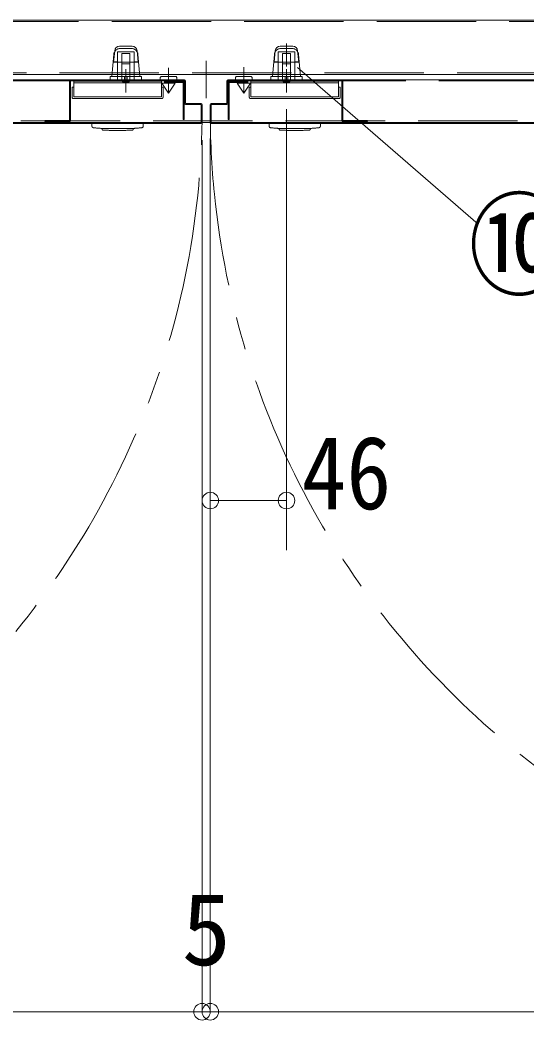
# Model space of a CAD drawing. Units: millimetres at full size, sheet at 1:20. Extents: x -4072 to 3728, y -3418 to 2032.
# Drawn here: x -3218 to -2911, y -2656 to -2052 of the extents above; entities that cross this region are included whole.
import ezdxf
from ezdxf.enums import TextEntityAlignment as Align

# ---------------------------------------------------------------- set-up
doc = ezdxf.new("R2010")
doc.units = ezdxf.units.MM
doc.header["$LTSCALE"] = 20
doc.header["$PDMODE"] = 32
doc.header["$PDSIZE"] = 10
for name, pattern in [('CHAIN1', [8, 5, -1, 1, -1]), ('DASHED1', [1.8, 1.2, -0.6]), ('DASHED3', [4, 3, -1]), ('DOUBLE_CHAIN1', [8.8, 5, -1, 0.6, -0.6, 0.6, -1])]:
    doc.linetypes.add(name, pattern=pattern)
for name, color, linetype, lineweight in [('0-0', 7, 'Continuous', 9), ('0-1', 7, 'Continuous', 9), ('0-2', 6, 'Continuous', 9), ('0-3', 7, 'Continuous', 9), ('0-4', 7, 'DOUBLE_CHAIN1', 9), ('0-5', 7, 'Continuous', 9), ('0-7', 134, 'DASHED3', 9), ('0-E', 4, 'CHAIN1', 9)]:
    doc.layers.add(name, color=color, linetype=linetype, lineweight=lineweight)
doc.styles.add('ＭＳ ゴシック', font='')
doc.styles.get('ＭＳ ゴシック').set_extended_font_data('MS Gothic')

msp = doc.modelspace()

# ---------------------------------------------------------------- linework, layer by layer
at = {"layer": '0-0'}
for p, q in [((-3107.69, -2651.45), (-3107.69, -2600.83)), ((-3102.69, -2651.45), (-3102.69, -2600.83)), ((-3612.69, -2651.45), (-3107.69, -2651.45)), ((-3107.69, -2651.45), (-3102.69, -2651.45)), ((-3102.69, -2651.45), (-2597.69, -2651.45))]:
    msp.add_line(p, q, dxfattribs=at)
for p in [(-3102.69, -2342.65), (-3056.69, -2342.65), (-3107.69, -2651.45), (-3102.69, -2651.45)]:
    msp.add_point(p, dxfattribs=at)
at = {"layer": '0-1', "color": 2, "linetype": 'CHAIN1'}
msp.add_line((-3056.69, -2066.51), (-3056.69, -2080.51), dxfattribs=at)
at = {"layer": '0-1', "linetype": 'CHAIN1'}
for p, q in [((-3153.69, -2082.14), (-3153.69, -2096.14)), ((-3056.69, -2082.14), (-3056.69, -2096.14))]:
    msp.add_line(p, q, dxfattribs=at)
at = {"layer": '0-2', "color": 7, "linetype": 'DASHED1'}
for p, q in [((-3105.19, -2077.08), (-3105.19, -2099.48)), ((-3127.89, -2096.54), (-3127.89, -2081.18)), ((-3082.49, -2096.54), (-3082.49, -2080.77))]:
    msp.add_line(p, q, dxfattribs=at)
at = {"layer": '0-2'}
for p, q in [((-3050.11, -2081.01), (-2940.92, -2175.77)), ((-3056.69, -2106.14), (-3056.69, -2372.65)), ((-3107.69, -2124.84), (-3107.69, -2651.45)), ((-3107.69, -2124.84), (-3107.69, -2651.45)), ((-3102.69, -2123.94), (-3102.69, -2372.65)), ((-3102.69, -2124.84), (-3102.69, -2651.45)), ((-3102.69, -2124.84), (-3102.69, -2651.45)), ((-3102.69, -2342.65), (-3056.69, -2342.65))]:
    msp.add_line(p, q, dxfattribs=at)
at = {"layer": '0-2', "color": 7, "linetype": 'DOUBLE_CHAIN1'}
for p, q in [((-3132.39, -2086.54), (-3123.39, -2086.54)), ((-3087.49, -2088.54), (-3077.49, -2088.54)), ((-3086.99, -2086.54), (-3077.99, -2086.54))]:
    msp.add_line(p, q, dxfattribs=at)
for points in [[(-3087.49, -2088.54), (-3087.49, -2087.04), (-3086.99, -2086.54)], [(-3077.49, -2088.54), (-3077.49, -2087.04), (-3077.99, -2086.54)]]:
    msp.add_lwpolyline(points, dxfattribs=at)
at = {"layer": '0-3'}
for p, q in [((-3428.19, -2052.34), (-2782.19, -2052.34)), ((-3161.19, -2077.84), (-3160.43, -2070.91)), ((-3157.44, -2068.17), (-3149.95, -2068.17)), ((-3052.95, -2068.17), (-3060.44, -2068.17)), ((-3049.19, -2077.84), (-3049.96, -2070.91)), ((-2592.69, -2085.34), (-3617.69, -2085.34)), ((-3545.69, -2088.54), (-3118.29, -2088.54)), ((-3118.29, -2102.84), (-3118.29, -2088.54)), ((-3117.69, -2102.84), (-3117.69, -2089.14)), ((-3092.69, -2102.84), (-3092.69, -2089.14)), ((-3092.09, -2102.84), (-3092.09, -2088.54)), ((-2664.69, -2088.54), (-3092.09, -2088.54)), ((-3108.29, -2102.84), (-3117.69, -2102.84)), ((-3107.69, -2114.24), (-3107.69, -2103.44)), ((-3102.69, -2114.24), (-3102.69, -2103.44)), ((-3102.09, -2102.84), (-3092.69, -2102.84)), ((-2593.19, -2114.34), (-3617.19, -2114.34)), ((-3612.09, -2114.84), (-3108.29, -2114.84)), ((-2598.29, -2114.84), (-3102.09, -2114.84))]:
    msp.add_line(p, q, dxfattribs=at)
at = {"layer": '0-3', "linetype": 'DASHED3'}
for p, q in [((-3545.69, -2089.14), (-3118.29, -2089.14)), ((-3187.69, -2113.14), (-3187.69, -2089.14)), ((-3187.09, -2088.54), (-3130.29, -2088.54)), ((-3187.09, -2113.14), (-3187.09, -2089.14)), ((-3187.09, -2089.14), (-3130.29, -2089.14)), ((-3185.19, -2098.84), (-3185.19, -2089.34)), ((-3185.19, -2089.34), (-3132.19, -2089.34)), ((-3151.69, -2089.74), (-3155.69, -2089.74)), ((-3151.89, -2088.54), (-3151.89, -2089.14)), ((-3135.49, -2088.54), (-3135.49, -2089.34)), ((-3132.19, -2098.84), (-3132.19, -2089.34)), ((-3130.29, -2089.14), (-3130.29, -2089.54)), ((-3129.69, -2089.14), (-3129.69, -2089.54)), ((-3129.69, -2089.54), (-3119.09, -2089.54)), ((-3129.69, -2090.14), (-3119.09, -2090.14)), ((-3128.69, -2088.54), (-3128.69, -2089.14)), ((-3119.09, -2090.14), (-3119.09, -2112.54)), ((-3118.49, -2090.14), (-3118.49, -2112.54)), ((-2664.69, -2089.14), (-3092.09, -2089.14)), ((-3091.89, -2090.14), (-3091.89, -2112.54)), ((-3080.69, -2089.54), (-3091.29, -2089.54)), ((-3091.29, -2090.14), (-3091.29, -2112.54)), ((-3080.69, -2090.14), (-3091.29, -2090.14)), ((-3081.69, -2088.54), (-3081.69, -2089.14)), ((-3080.69, -2089.14), (-3080.69, -2089.54)), ((-3023.29, -2088.54), (-3080.09, -2088.54)), ((-3023.29, -2089.14), (-3080.09, -2089.14)), ((-3080.09, -2089.14), (-3080.09, -2089.54)), ((-3025.19, -2089.34), (-3078.19, -2089.34)), ((-3078.19, -2098.84), (-3078.19, -2089.34)), ((-3074.89, -2088.54), (-3074.89, -2089.34)), ((-3058.69, -2089.74), (-3054.69, -2089.74)), ((-3058.49, -2088.54), (-3058.49, -2089.14)), ((-3025.19, -2098.84), (-3025.19, -2089.34)), ((-3023.29, -2113.14), (-3023.29, -2089.14)), ((-3022.69, -2113.14), (-3022.69, -2089.14)), ((-3186.19, -2098.84), (-3186.19, -2092.84)), ((-3186.19, -2092.84), (-3185.19, -2092.84)), ((-3185.19, -2090.34), (-3132.19, -2090.34)), ((-3131.19, -2092.84), (-3132.19, -2092.84)), ((-3131.19, -2098.84), (-3131.19, -2092.84)), ((-3079.19, -2098.84), (-3079.19, -2092.84)), ((-3079.19, -2092.84), (-3078.19, -2092.84)), ((-3025.19, -2090.34), (-3078.19, -2090.34)), ((-3024.19, -2092.84), (-3025.19, -2092.84)), ((-3024.19, -2098.84), (-3024.19, -2092.84)), ((-3132.19, -2098.84), (-3185.19, -2098.84)), ((-3132.19, -2099.84), (-3185.19, -2099.84)), ((-3078.19, -2098.84), (-3025.19, -2098.84)), ((-3078.19, -2099.84), (-3025.19, -2099.84)), ((-3593.19, -2114.24), (-3108.29, -2114.24)), ((-3202.69, -2113.74), (-3187.69, -2113.74)), ((-3118.49, -2112.54), (-3119.09, -2112.54)), ((-2617.19, -2114.24), (-3102.09, -2114.24)), ((-3091.89, -2112.54), (-3091.29, -2112.54)), ((-3007.69, -2113.74), (-3022.69, -2113.74))]:
    msp.add_line(p, q, dxfattribs=at)
at = {"layer": '0-3'}
for points in [[(-3161.19, -2077.84), (-3146.19, -2077.84), (-3146.96, -2070.91)], [(-3049.19, -2077.84), (-3064.19, -2077.84), (-3063.43, -2070.91)], [(-3108.29, -2114.84), (-3108.29, -2103.44), (-3117.69, -2103.44)], [(-3102.09, -2114.84), (-3102.09, -2103.44), (-3092.69, -2103.44)]]:
    msp.add_lwpolyline(points, dxfattribs=at)
at = {"layer": '0-3', "linetype": 'DASHED3'}
for points in [[(-3202.69, -2113.74), (-3202.69, -2113.14), (-3187.69, -2113.14)], [(-3007.69, -2113.74), (-3007.69, -2113.14), (-3022.69, -2113.14)]]:
    msp.add_lwpolyline(points, dxfattribs=at)
at = {"layer": '0-3'}
for centre, radius, start, end in [((-3157.44, -2071.17), 3, 90, 175.1023), ((-3149.95, -2071.17), 3, 4.8977, 90), ((-3060.44, -2071.17), 3, 90, 175.1023), ((-3052.95, -2071.17), 3, 4.8977, 90), ((-3118.29, -2089.14), 0.6, 0, 90), ((-3092.09, -2089.14), 0.6, 90, 180), ((-3117.69, -2102.84), 0.6, 180, 270), ((-3108.29, -2103.44), 0.6, 0, 90), ((-3102.09, -2103.44), 0.6, 90, 180), ((-3092.69, -2102.84), 0.6, 270, 0), ((-3108.29, -2114.24), 0.6, 270, 0), ((-3102.09, -2114.24), 0.6, 180, 270)]:
    msp.add_arc(centre, radius, start, end, dxfattribs=at)
at = {"layer": '0-3', "linetype": 'DASHED3'}
for centre, radius, start, end in [((-3187.09, -2089.14), 0.6, 90, 180), ((-3156.29, -2089.74), 0.6, 0, 90), ((-3151.09, -2089.74), 0.6, 90, 180), ((-3130.29, -2089.14), 0.6, 0, 90), ((-3129.69, -2089.54), 0.6, 180, 270), ((-3119.09, -2090.14), 0.6, 0, 90), ((-3091.29, -2090.14), 0.6, 90, 180), ((-3080.09, -2089.14), 0.6, 90, 180), ((-3080.69, -2089.54), 0.6, 270, 0), ((-3059.29, -2089.74), 0.6, 0, 90), ((-3054.09, -2089.74), 0.6, 90, 180), ((-3023.29, -2089.14), 0.6, 0, 90), ((-3185.19, -2098.84), 1, 180, 270), ((-3132.19, -2098.84), 1, 270, 0), ((-3078.19, -2098.84), 1, 180, 270), ((-3025.19, -2098.84), 1, 270, 0), ((-3187.69, -2113.14), 0.6, 270, 0), ((-3022.69, -2113.14), 0.6, 180, 270)]:
    msp.add_arc(centre, radius, start, end, dxfattribs=at)
at = {"layer": '0-4'}
for p, q in [((-3158.69, -2071.54), (-3158.69, -2077.54)), ((-3148.69, -2071.54), (-3158.69, -2071.54)), ((-3150.36, -2069.54), (-3157.03, -2069.54)), ((-3148.69, -2071.54), (-3148.69, -2077.54)), ((-3061.69, -2071.54), (-3061.69, -2077.54)), ((-3061.69, -2071.54), (-3051.69, -2071.54)), ((-3060.03, -2069.54), (-3053.36, -2069.54)), ((-3051.69, -2071.54), (-3051.69, -2077.54)), ((-3161.4, -2077.54), (-3162.19, -2086.54)), ((-3161.01, -2073.19), (-3161.4, -2077.54)), ((-3158.69, -2077.54), (-3161.4, -2077.54)), ((-3158.69, -2077.54), (-3158.69, -2088.54)), ((-3156.19, -2072.54), (-3156.19, -2072.65)), ((-3156.19, -2072.54), (-3151.19, -2072.54)), ((-3156.19, -2072.65), (-3156.19, -2077.17)), ((-3156.19, -2077.17), (-3156.19, -2077.91)), ((-3156.19, -2077.91), (-3156.19, -2078.88)), ((-3151.19, -2072.54), (-3151.19, -2072.65)), ((-3151.19, -2072.65), (-3151.19, -2077.17)), ((-3151.19, -2077.17), (-3151.19, -2077.91)), ((-3151.19, -2077.91), (-3151.19, -2078.88)), ((-3148.69, -2077.54), (-3148.69, -2088.54)), ((-3145.99, -2077.54), (-3148.69, -2077.54)), ((-3145.99, -2077.54), (-3146.37, -2073.19)), ((-3145.19, -2086.54), (-3145.99, -2077.54)), ((-3065.19, -2086.54), (-3064.4, -2077.54)), ((-3064.4, -2077.54), (-3064.01, -2073.19)), ((-3064.4, -2077.54), (-3061.69, -2077.54)), ((-3061.69, -2077.54), (-3061.69, -2088.54)), ((-3059.19, -2072.54), (-3059.19, -2072.65)), ((-3054.19, -2072.54), (-3059.19, -2072.54)), ((-3059.19, -2072.65), (-3059.19, -2077.17)), ((-3059.19, -2077.17), (-3059.19, -2077.91)), ((-3059.19, -2077.91), (-3059.19, -2078.88)), ((-3054.19, -2072.54), (-3054.19, -2072.65)), ((-3054.19, -2072.65), (-3054.19, -2077.17)), ((-3054.19, -2077.17), (-3054.19, -2077.91)), ((-3054.19, -2077.91), (-3054.19, -2078.88)), ((-3051.69, -2077.54), (-3051.69, -2088.54)), ((-3051.69, -2077.54), (-3048.99, -2077.54)), ((-3049.37, -2073.19), (-3048.99, -2077.54)), ((-3048.99, -2077.54), (-3048.19, -2086.54)), ((-3156.19, -2078.88), (-3156.19, -2088.54)), ((-3151.19, -2078.88), (-3156.19, -2078.88)), ((-3151.19, -2078.88), (-3151.19, -2088.54)), ((-3059.19, -2078.88), (-3059.19, -2088.54)), ((-3059.19, -2078.88), (-3054.19, -2078.88)), ((-3054.19, -2078.88), (-3054.19, -2088.54)), ((-3163.19, -2086.54), (-3163.19, -2088.54)), ((-3144.19, -2086.54), (-3163.19, -2086.54)), ((-3154.44, -2088.54), (-3154.44, -2086.54)), ((-3152.94, -2088.54), (-3152.94, -2086.54)), ((-3144.19, -2086.54), (-3144.19, -2088.54)), ((-3132.89, -2088.54), (-3122.89, -2088.54)), ((-3130.39, -2090.54), (-3130.39, -2088.54)), ((-3125.39, -2090.54), (-3125.39, -2088.54)), ((-3077.49, -2088.54), (-3087.49, -2088.54)), ((-3084.99, -2090.54), (-3084.99, -2088.54)), ((-3079.99, -2090.54), (-3079.99, -2088.54)), ((-3066.19, -2086.54), (-3066.19, -2088.54)), ((-3066.19, -2086.54), (-3047.19, -2086.54)), ((-3057.44, -2088.54), (-3057.44, -2086.54)), ((-3055.94, -2088.54), (-3055.94, -2086.54)), ((-3047.19, -2086.54), (-3047.19, -2088.54)), ((-3123.89, -2090.54), (-3131.89, -2090.54)), ((-3131.89, -2090.54), (-3127.89, -2096.54)), ((-3127.89, -2096.54), (-3123.89, -2090.54)), ((-3086.49, -2090.54), (-3078.49, -2090.54)), ((-3082.49, -2096.54), (-3086.49, -2090.54)), ((-3078.49, -2090.54), (-3082.49, -2096.54)), ((-3168.25, -2117.84), (-3149.15, -2117.84)), ((-3168.09, -2117.84), (-3168.09, -2118.34)), ((-3149.29, -2118.34), (-3149.29, -2117.84)), ((-3143.19, -2116.41), (-3143.19, -2114.84)), ((-3067.19, -2116.41), (-3067.19, -2114.84)), ((-3042.14, -2117.84), (-3061.24, -2117.84)), ((-3061.09, -2118.34), (-3061.09, -2117.84)), ((-3042.29, -2117.84), (-3042.29, -2118.34))]:
    msp.add_line(p, q, dxfattribs=at)
for points in [[(-3132.89, -2088.54), (-3132.89, -2087.04), (-3132.39, -2086.54)], [(-3122.89, -2088.54), (-3122.89, -2087.04), (-3123.39, -2086.54)], [(-3077.49, -2088.54), (-3077.49, -2087.04), (-3077.99, -2086.54)], [(-3174.19, -2116.41), (-3174.19, -2114.84), (-3143.19, -2114.84)], [(-3036.19, -2116.41), (-3036.19, -2114.84), (-3067.19, -2114.84)]]:
    msp.add_lwpolyline(points, dxfattribs=at)
for centre, radius, start, end in [((-3157.03, -2073.54), 4, 90, 174.95755), ((-3150.36, -2073.54), 4, 5.04245, 90), ((-3060.03, -2073.54), 4, 90, 174.95755), ((-3053.36, -2073.54), 4, 5.04245, 90), ((-3173.19, -2116.41), 1, 180, 264.01359), ((-3158.7, -1978.17), 140, 264.01359, 266.08857), ((-3167.59, -2118.34), 0.5, 180, 266.80127), ((-3158.69, -1959.09), 160, 266.80127, 270), ((-3158.69, -1959.09), 160, 270, 273.19873), ((-3149.79, -2118.34), 0.5, 273.19873, 0), ((-3158.7, -1978.17), 140, 273.91143, 275.98917), ((-3144.19, -2116.41), 1, 275.98917, 0), ((-3066.19, -2116.41), 1, 180, 264.01083), ((-3051.69, -1978.17), 140, 264.01083, 266.08857), ((-3060.59, -2118.34), 0.5, 180, 266.80127), ((-3051.69, -1959.09), 160, 266.80127, 270), ((-3051.69, -1959.09), 160, 270, 273.19873), ((-3042.79, -2118.34), 0.5, 273.19873, 0), ((-3051.69, -1978.17), 140, 273.91143, 275.98641), ((-3037.19, -2116.41), 1, 275.98641, 0)]:
    msp.add_arc(centre, radius, start, end, dxfattribs=at)
at = {"layer": '0-7', "color": 5}
for p, q in [((-2782.19, -2053.34), (-3428.19, -2053.34)), ((-3593.69, -2084.34), (-2616.69, -2084.34)), ((-3617.19, -2113.34), (-2593.19, -2113.34))]:
    msp.add_line(p, q, dxfattribs=at)
at = {"layer": '0-E', "color": 2}
for centre, radius, start, end in [((-3605.59, -2106.34), 497.96, 270.09291, 359.09098), ((-2605.79, -2107.34), 496.94, 180.69181, 270)]:
    msp.add_arc(centre, radius, start, end, dxfattribs=at)

# ---------------------------------------------------------------- texts
at = {"layer": '0-0', "style": 'ＭＳ ゴシック'}
msp.add_text('5', height=43.62, dxfattribs=at).set_placement((-3119.9, -2636.45), align=Align.BOTTOM_LEFT)
at = {"layer": '0-2', "color": 7, "style": 'ＭＳ ゴシック', "width": 0.9}
msp.add_text('46', height=44.21, dxfattribs=at).set_placement((-3047.59, -2361.16), align=Align.BOTTOM_LEFT)
at = {"layer": '0-5', "style": 'ＭＳ ゴシック', "width": 0.9}
msp.add_text('⑩', height=50.04, dxfattribs=at).set_placement((-2946.81, -2228.25), align=Align.BOTTOM_LEFT)

doc.saveas('drawing.dxf')
